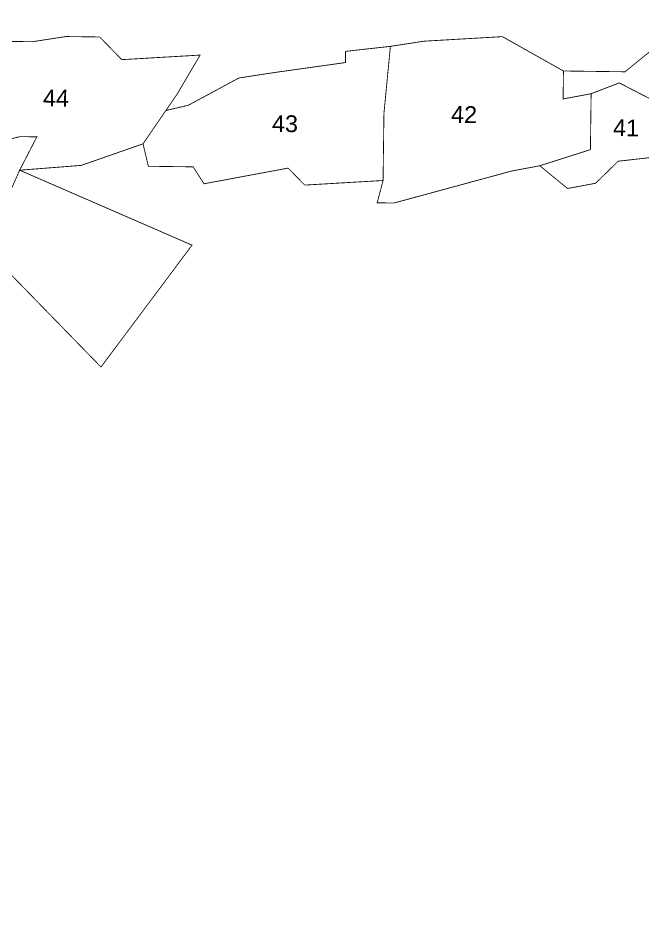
# Model space of a CAD drawing. Header units: metres. Extents: x 259278 to 277237, y 2171369 to 2185379.
# Drawn here: x 275418 to 275860, y 2175645 to 2176289 of the extents above; entities that cross this region are included whole.
import ezdxf

# ---------------------------------------------------------------- set-up
doc = ezdxf.new("R2010")
doc.units = ezdxf.units.M
doc.header["$MEASUREMENT"] = 0
for name, color, linetype in [('RIVER @ 1', 4, 'Continuous'), ('SURVEY NO.', 7, 'Continuous'), ('SURVEY PLOT BOUNDARY', 35, 'Continuous')]:
    doc.layers.add(name, color=color, linetype=linetype)
doc.styles.add('PDF Arial', font='arial.ttf')

msp = doc.modelspace()

# ---------------------------------------------------------------- hatches: boundary and pattern name
at = {"layer": 'RIVER @ 1'}
h = msp.add_hatch(dxfattribs=at)
h.set_pattern_fill('DASH', color=256, scale=11.894434, angle=-0.74564)
h.set_pattern_definition([(359.25436, (257896.262, 2170850.366), (38.253085, 37.270174), [37.76483, -37.76483])])
edge = h.paths.add_edge_path()
edge.add_line((277165.72, 2174242.72), (277165.78, 2174247.49))
edge.add_line((277165.78, 2174247.49), (277094.27, 2174236.52))
edge.add_line((277094.27, 2174236.52), (276998.98, 2174225.86))
edge.add_line((276998.98, 2174225.86), (276955.42, 2174230.4))
edge.add_line((276955.42, 2174230.4), (276872.28, 2174239.41))
edge.add_line((276872.28, 2174239.41), (276702.23, 2174273.35))
edge.add_line((276702.23, 2174273.35), (276619.24, 2174294.25))
edge.add_line((276619.24, 2174294.25), (276559.88, 2174302.96))
edge.add_line((276559.88, 2174302.96), (276468.81, 2174312.07))
edge.add_line((276468.81, 2174312.07), (276397.45, 2174313))
edge.add_line((276397.45, 2174313), (276314.05, 2174302.19))
edge.add_line((276314.05, 2174302.19), (276274.31, 2174294.78))
edge.add_line((276274.31, 2174294.78), (276234.46, 2174279.43))
edge.add_line((276234.46, 2174279.43), (276202.38, 2174252.09))
edge.add_line((276202.38, 2174252.09), (276174.17, 2174216.77))
edge.add_line((276174.17, 2174216.77), (276141.99, 2174181.5))
edge.add_line((276141.99, 2174181.5), (276130, 2174173.73))
edge.add_line((276130, 2174173.73), (276125.98, 2174169.81))
edge.add_line((276125.98, 2174169.81), (276109.97, 2174158.12))
edge.add_line((276109.97, 2174158.12), (276038.25, 2174131.3))
edge.add_line((276038.25, 2174131.3), (275879.07, 2174085.79))
edge.add_line((275879.07, 2174085.79), (275719.78, 2174032.34))
edge.add_line((275719.78, 2174032.34), (275663.97, 2174009.28))
edge.add_line((275663.97, 2174009.28), (275624.12, 2173993.93))
edge.add_line((275624.12, 2173993.93), (275560.08, 2173947.18))
edge.add_line((275560.08, 2173947.18), (275544.06, 2173935.49))
edge.add_line((275544.06, 2173935.49), (275495.98, 2173896.46))
edge.add_line((275495.98, 2173896.46), (275459.94, 2173869.17))
edge.add_line((275459.94, 2173869.17), (275439.86, 2173849.61))
edge.add_line((275439.86, 2173849.61), (275419.99, 2173845.9))
edge.add_line((275419.99, 2173845.9), (275408.09, 2173846.06))
edge.add_line((275408.09, 2173846.06), (275396.36, 2173858.1))
edge.add_line((275396.36, 2173858.1), (275388.74, 2173882))
edge.add_line((275388.74, 2173882), (275377.46, 2173929.73))
edge.add_line((275377.46, 2173929.73), (275378.14, 2173981.27))
edge.add_line((275378.14, 2173981.27), (275387.35, 2174080.29))
edge.add_line((275387.35, 2174080.29), (275392.09, 2174139.71))
edge.add_line((275392.09, 2174139.71), (275393.02, 2174211.08))
edge.add_line((275393.02, 2174211.08), (275390.19, 2174298.35))
edge.add_line((275390.19, 2174298.35), (275391.02, 2174361.79))
edge.add_line((275391.02, 2174361.79), (275403.68, 2174421.11))
edge.add_line((275403.68, 2174421.11), (275424.18, 2174472.39))
edge.add_line((275424.18, 2174472.39), (275452.26, 2174520.84))
edge.add_line((275452.26, 2174520.84), (275460.68, 2174535.36))
edge.add_line((275460.68, 2174535.36), (275476.79, 2174554.98))
edge.add_line((275476.79, 2174554.98), (275480.86, 2174562.86))
edge.add_line((275480.86, 2174562.86), (275488.94, 2174574.65))
edge.add_line((275488.94, 2174574.65), (275505.27, 2174610.13))
edge.add_line((275505.27, 2174610.13), (275513.71, 2174649.67))
edge.add_line((275513.71, 2174649.67), (275514.64, 2174721.04))
edge.add_line((275514.64, 2174721.04), (275492.4, 2174840.29))
edge.add_line((275492.4, 2174840.29), (275446.69, 2174983.65))
edge.add_line((275446.69, 2174983.65), (275407.87, 2175047.6))
edge.add_line((275407.87, 2175047.6), (275357.27, 2175119.64))
edge.add_line((275357.27, 2175119.64), (275278.96, 2175196))
edge.add_line((275278.96, 2175196), (275208.59, 2175272.26))
edge.add_line((275208.59, 2175272.26), (275173.43, 2175312.37))
edge.add_line((275173.43, 2175312.37), (275177.34, 2175308.35))
edge.add_line((275177.34, 2175308.35), (275103.1, 2175392.6))
edge.add_line((275103.1, 2175392.6), (274981.97, 2175529))
edge.add_line((274981.97, 2175529), (274892.44, 2175657.06))
edge.add_line((274892.44, 2175657.06), (274853.73, 2175728.94))
edge.add_line((274853.73, 2175728.94), (274811.36, 2175824.66))
edge.add_line((274811.36, 2175824.66), (274773.17, 2175936.2))
edge.add_line((274773.17, 2175936.2), (274761.74, 2175972.03))
edge.add_line((274761.74, 2175972.03), (274754.82, 2175997.51))
edge.add_line((274754.82, 2175997.51), (274750.16, 2175995.98))
edge.add_line((274750.16, 2175995.98), (274698.11, 2175957))
edge.add_line((274698.11, 2175957), (274721.01, 2175889.29))
edge.add_line((274721.01, 2175889.29), (274744.13, 2175837.44))
edge.add_line((274744.13, 2175837.44), (274798.13, 2175721.73))
edge.add_line((274798.13, 2175721.73), (274805.85, 2175705.77))
edge.add_line((274805.85, 2175705.77), (274817.49, 2175685.79))
edge.add_line((274817.49, 2175685.79), (274863.87, 2175593.98))
edge.add_line((274863.87, 2175593.98), (274863.82, 2175590.02))
edge.add_line((274863.82, 2175590.02), (274871.59, 2175578.02))
edge.add_line((274871.59, 2175578.02), (274914.42, 2175517.98))
edge.add_line((274914.42, 2175517.98), (274996.18, 2175401.92))
edge.add_line((274996.18, 2175401.92), (275097.75, 2175285.6))
edge.add_line((275097.75, 2175285.6), (275183.82, 2175197.24))
edge.add_line((275183.82, 2175197.24), (275219.04, 2175161.09))
edge.add_line((275219.04, 2175161.09), (275281.69, 2175100.79))
edge.add_line((275281.69, 2175100.79), (275289.52, 2175092.76))
edge.add_line((275289.52, 2175092.76), (275324.57, 2175044.72))
edge.add_line((275324.57, 2175044.72), (275332.4, 2175036.68))
edge.add_line((275332.4, 2175036.68), (275355.82, 2175008.62))
edge.add_line((275355.82, 2175008.62), (275359.58, 2174992.71))
edge.add_line((275359.58, 2174992.71), (275375.08, 2174964.75))
edge.add_line((275375.08, 2174964.75), (275378.89, 2174952.8))
edge.add_line((275378.89, 2174952.8), (275401.9, 2174893.02))
edge.add_line((275401.9, 2174893.02), (275420.74, 2174817.43))
edge.add_line((275420.74, 2174817.43), (275424.34, 2174789.63))
edge.add_line((275424.34, 2174789.63), (275424.08, 2174769.8))
edge.add_line((275424.08, 2174769.8), (275427.63, 2174738.03))
edge.add_line((275427.63, 2174738.03), (275427.48, 2174726.14))
edge.add_line((275427.48, 2174726.14), (275422.95, 2174682.58))
edge.add_line((275422.95, 2174682.58), (275401.94, 2174591.65))
edge.add_line((275401.94, 2174591.65), (275381.34, 2174532.43))
edge.add_line((275381.34, 2174532.43), (275373, 2174500.82))
edge.add_line((275373, 2174500.82), (275364.45, 2174473.08))
edge.add_line((275364.45, 2174473.08), (275352.3, 2174433.67))
edge.add_line((275352.3, 2174433.67), (275343.86, 2174394.13))
edge.add_line((275343.86, 2174394.13), (275343.91, 2174398.09))
edge.add_line((275343.91, 2174398.09), (275326.87, 2174307.11))
edge.add_line((275326.87, 2174307.11), (275309.82, 2174216.12))
edge.add_line((275309.82, 2174216.12), (275309.77, 2174212.16))
edge.add_line((275309.77, 2174212.16), (275288.2, 2174077.61))
edge.add_line((275288.2, 2174077.61), (275279.44, 2174014.28))
edge.add_line((275279.44, 2174014.28), (275274.91, 2173970.72))
edge.add_line((275274.91, 2173970.72), (275274.86, 2173966.75))
edge.add_line((275274.86, 2173966.75), (275264.82, 2173804.3))
edge.add_line((275264.82, 2173804.3), (275260.08, 2173744.88))
edge.add_line((275260.08, 2173744.88), (275254.1, 2173590.3))
edge.add_line((275254.1, 2173590.3), (275244.99, 2173499.22))
edge.add_line((275244.99, 2173499.22), (275236.44, 2173451.74))
edge.add_line((275236.44, 2173451.74), (275236.39, 2173447.78))
edge.add_line((275236.39, 2173447.78), (275232.01, 2173416.11))
edge.add_line((275232.01, 2173416.11), (275206.99, 2173321.26))
edge.add_line((275206.99, 2173321.26), (275194.53, 2173277.81))
edge.add_line((275194.53, 2173277.81), (275190.3, 2173258.03))
edge.add_line((275190.3, 2173258.03), (275169.3, 2173167.1))
edge.add_line((275169.3, 2173167.1), (275152.25, 2173076.12))
edge.add_line((275152.25, 2173076.12), (275147.64, 2173040.84))
edge.add_line((275147.64, 2173040.84), (275143.45, 2173008.82))
edge.add_line((275143.45, 2173008.82), (275109.1, 2172807.03))
edge.add_line((275109.1, 2172807.03), (275095.66, 2172688.24))
edge.add_line((275095.66, 2172688.24), (275086.6, 2172601.11))
edge.add_line((275086.6, 2172601.11), (275086.24, 2172573.36))
edge.add_line((275086.24, 2172573.36), (275081.34, 2172502.05))
edge.add_line((275081.34, 2172502.05), (275084.74, 2172458.38))
edge.add_line((275084.74, 2172458.38), (275084.23, 2172418.73))
edge.add_line((275084.23, 2172418.73), (275091.43, 2172363.12))
edge.add_line((275091.43, 2172363.12), (275105.48, 2172224.15))
edge.add_line((275105.48, 2172224.15), (275127.2, 2172065.25))
edge.add_line((275127.2, 2172065.25), (275134.62, 2172025.49))
edge.add_line((275134.62, 2172025.49), (275164.63, 2171894.24))
edge.add_line((275164.63, 2171894.24), (275198.24, 2171735.19))
edge.add_line((275198.24, 2171735.19), (275213.37, 2171679.47))
edge.add_line((275213.37, 2171679.47), (275246.88, 2171512.49))
edge.add_line((275246.88, 2171512.49), (275246.94, 2171516.45))
edge.add_line((275246.94, 2171516.45), (275269.33, 2171409.09))
edge.add_line((275269.33, 2171409.09), (275271.15, 2171397.17))

# ---------------------------------------------------------------- linework, layer by layer
at = {"layer": 'SURVEY PLOT BOUNDARY', "lineweight": 18, "const_width": 0.595}
for points in [[(275522.3, 2176223.86), (275506.14, 2176200.27), (275462.32, 2176184.98), (275418.67, 2176181.58), (275430.87, 2176205.22), (275418.98, 2176205.37), (275403.07, 2176201.62), (275387.31, 2176209.75), (275379.59, 2176225.71), (275351.79, 2176222.11), (275352.15, 2176249.86), (275368.16, 2176261.55), (275404.2, 2176288.84), (275407.96, 2176272.93), (275427.78, 2176272.67), (275451.62, 2176276.33), (275475.4, 2176276.02), (275491.05, 2176259.95), (275546.6, 2176263.19), (275530.39, 2176235.65)], [(275883.25, 2176235.02), (275867.34, 2176231.26), (275843.71, 2176243.47), (275823.79, 2176235.79), (275803.91, 2176232.09), (275804.17, 2176251.91), (275847.78, 2176251.34), (275871.82, 2176270.86), (275887.83, 2176282.55), (275907.55, 2176274.36), (275911.26, 2176254.48), (275903.12, 2176238.73)], [(275804.17, 2176251.91), (275803.91, 2176232.09), (275823.79, 2176235.79), (275823.27, 2176196.15), (275787.44, 2176184.72), (275767.57, 2176181.01), (275684.01, 2176158.3), (275672.12, 2176158.46), (275676.29, 2176174.27), (275676.91, 2176221.84), (275681.49, 2176269.37), (275705.33, 2176273.03), (275760.88, 2176276.27)], [(275506.14, 2176200.27), (275522.3, 2176223.86), (275538.21, 2176227.61), (275574.15, 2176246.97), (275597.98, 2176250.63), (275649.62, 2176257.89), (275649.72, 2176265.82), (275681.49, 2176269.37), (275676.91, 2176221.84), (275676.29, 2176174.27), (275620.74, 2176171.02), (275609, 2176183.07), (275549.38, 2176171.95), (275541.61, 2176183.95), (275509.89, 2176184.36)], [(275787.44, 2176184.72), (275823.27, 2176196.15), (275823.79, 2176235.79), (275843.71, 2176243.47), (275867.34, 2176231.26), (275883.25, 2176235.02), (275894.63, 2176195.22), (275874.75, 2176191.51), (275842.99, 2176187.96), (275826.93, 2176172.31), (275807.05, 2176168.6)], [(275418.67, 2176181.58), (275394.16, 2176126.39), (275394.11, 2176122.42), (275393.28, 2176058.99), (275400.49, 2176003.37), (275396.06, 2175967.74), (275356.21, 2175952.4), (275336.39, 2175952.66), (275352.66, 2175984.17), (275340.87, 2175992.25), (275342.57, 2176123.09), (275330.84, 2176135.14), (275351.79, 2176222.11), (275379.59, 2176225.71), (275387.31, 2176209.75), (275403.07, 2176201.62), (275418.98, 2176205.37), (275430.87, 2176205.22)], [(275394.16, 2176126.39), (275418.67, 2176181.58), (275540.89, 2176128.44), (275476.32, 2176042.04)]]:
    msp.add_lwpolyline(points, close=True, dxfattribs=at)
for points in [[(275871.82, 2176270.86), (275847.78, 2176251.34), (275804.17, 2176251.91), (275760.88, 2176276.27), (275705.33, 2176273.03), (275681.49, 2176269.37), (275649.72, 2176265.82), (275649.62, 2176257.89), (275597.98, 2176250.63), (275574.15, 2176246.97), (275538.21, 2176227.61), (275522.3, 2176223.86), (275530.39, 2176235.65), (275546.6, 2176263.19), (275491.05, 2176259.95), (275475.4, 2176276.02), (275451.62, 2176276.33), (275427.78, 2176272.67), (275407.96, 2176272.93)], [(275394.16, 2176126.39), (275476.32, 2176042.04), (275540.89, 2176128.44), (275418.67, 2176181.58), (275462.32, 2176184.98), (275506.14, 2176200.27), (275509.89, 2176184.36), (275541.61, 2176183.95), (275549.38, 2176171.95), (275609, 2176183.07), (275620.74, 2176171.02), (275676.29, 2176174.27), (275672.12, 2176158.46), (275684.01, 2176158.3), (275767.57, 2176181.01), (275787.44, 2176184.72), (275807.05, 2176168.6), (275826.93, 2176172.31), (275842.99, 2176187.96), (275874.75, 2176191.51)]]:
    msp.add_lwpolyline(points, dxfattribs=at)

# ---------------------------------------------------------------- texts
at = {"layer": 'SURVEY NO.', "char_height": 11.894, "attachment_point": 7, "rotation": 359.25436, "style": 'PDF Arial'}
for s, insert in [('44', (275435.12, 2176226.91)), ('42', (275724.4, 2176215.21)), ('43', (275597.44, 2176208.58)), ('41', (275839.26, 2176205.79))]:
    msp.add_mtext(s, dxfattribs=dict(at, insert=insert))

doc.saveas('drawing.dxf')
